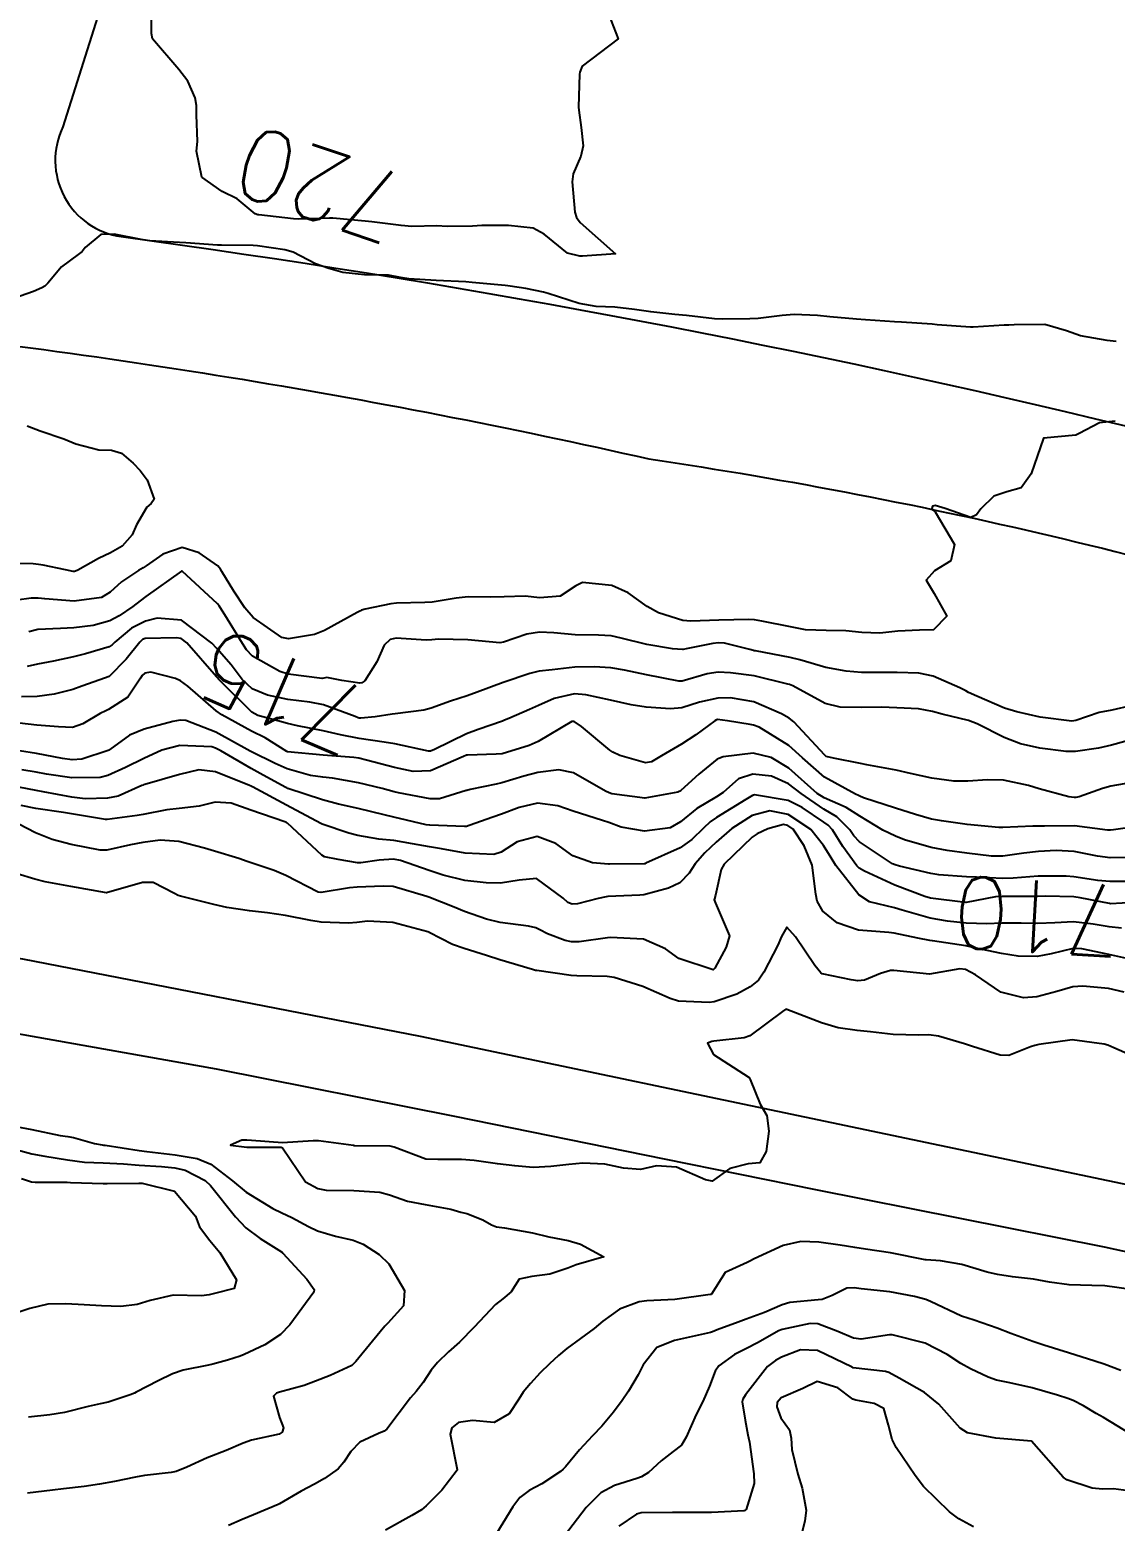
# Model space of a CAD drawing. Header units: metres. Extents: x 292545 to 299085, y 7450245 to 7463078.
# Drawn here: x 292687.1 to 292747.6, y 7462828 to 7462911.2 of the extents above; entities that cross this region are included whole.
import ezdxf
from ezdxf.enums import TextEntityAlignment as Align

# ---------------------------------------------------------------- set-up
doc = ezdxf.new("R2010")
doc.units = ezdxf.units.M
for name, color, linetype in [('Cotas', 45, 'Continuous'), ('Curvas de Nivel 1m', 11, 'Continuous'), ('Curvas de Nivel 5m', 15, 'Continuous'), ('Linha Férrea', 20, 'Continuous'), ('Vias Primárias', 230, 'Continuous')]:
    doc.layers.add(name, color=color, linetype=linetype)
doc.styles.add('Style-STANDARD', font='STANDARD.shx')

msp = doc.modelspace()

# ---------------------------------------------------------------- linework, layer by layer
at = {"layer": 'Curvas de Nivel 1m', "flags": 128}
for points, elevation in [([(292747.707, 7462893.829), (292747.197, 7462893.887), (292745.71, 7462894.154), (292744.927, 7462894.428), (292743.716, 7462894.776), (292742.016, 7462894.766), (292741.716, 7462894.743), (292741.451, 7462894.739), (292739.715, 7462894.636), (292739.57, 7462894.636), (292737.717, 7462894.766), (292737.436, 7462894.795), (292735.719, 7462894.914), (292735.325, 7462894.937), (292733.72, 7462895.041), (292733.214, 7462895.071), (292731.722, 7462895.205), (292731.023, 7462895.291), (292729.724, 7462895.343), (292729.057, 7462895.282), (292727.72, 7462895.124), (292727.259, 7462895.095), (292725.719, 7462895.082), (292725.277, 7462895.107), (292723.722, 7462895.292), (292723.06, 7462895.349), (292721.725, 7462895.491), (292720.815, 7462895.625), (292719.728, 7462895.742), (292718.673, 7462895.796), (292717.731, 7462895.95), (292716.002, 7462896.504), (292715.74, 7462896.589), (292714.748, 7462896.785), (292713.874, 7462896.928), (292713.744, 7462896.941), (292713.593, 7462896.953), (292711.746, 7462897.13), (292711.41, 7462897.16), (292709.747, 7462897.238), (292708.216, 7462897.331), (292707.748, 7462897.412), (292707.093, 7462897.533), (292705.75, 7462897.557), (292704.528, 7462897.686), (292703.753, 7462897.912), (292703.005, 7462898.171), (292701.762, 7462898.82), (292701.304, 7462898.945), (292699.766, 7462899.177), (292699.534, 7462899.196), (292697.766, 7462899.207), (292697.54, 7462899.219), (292695.768, 7462899.346), (292695.426, 7462899.355), (292693.769, 7462899.451), (292693.274, 7462899.534), (292691.774, 7462899.821), (292691.035, 7462899.807), (292690.152, 7462899.076), (292689.986, 7462898.852), (292689.759, 7462898.691), (292688.835, 7462898.007), (292688.062, 7462897.097), (292687.909, 7462896.93), (292687.74, 7462896.826), (292687.263, 7462896.632), (292685.733, 7462896.089)], 719), ([(292747.653, 7462889.393), (292746.764, 7462889.297), (292745.646, 7462888.702), (292745.454, 7462888.613), (292743.643, 7462888.44), (292742.956, 7462886.45), (292742.397, 7462885.672), (292741.607, 7462885.433), (292740.875, 7462885.206), (292740.142, 7462884.485), (292739.914, 7462884.163), (292739.588, 7462884.012), (292738.155, 7462884.504), (292737.595, 7462884.677), (292737.459, 7462884.648), (292737.417, 7462884.513), (292737.496, 7462884.416), (292737.591, 7462884.325), (292738.68, 7462882.499), (292738.468, 7462881.597), (292737.558, 7462881.038), (292737.091, 7462880.517), (292737.542, 7462879.773), (292738.258, 7462878.503), (292737.515, 7462877.73), (292736.717, 7462877.724), (292735.514, 7462877.666), (292734.504, 7462877.56), (292733.513, 7462877.582), (292732.615, 7462877.674), (292731.514, 7462877.701), (292730.369, 7462877.747), (292729.516, 7462877.898), (292727.928, 7462878.217), (292727.52, 7462878.293), (292727.207, 7462878.321), (292725.519, 7462878.272), (292723.969, 7462878.225), (292723.519, 7462878.267), (292722.156, 7462878.694), (292721.528, 7462879.042), (292720.458, 7462879.797), (292719.545, 7462880.214), (292717.922, 7462880.372), (292717.545, 7462880.189), (292716.669, 7462879.626), (292715.534, 7462879.524), (292714.71, 7462879.614), (292713.535, 7462879.581), (292712.781, 7462879.56), (292711.534, 7462879.586), (292710.856, 7462879.508), (292709.53, 7462879.292), (292709.117, 7462879.267), (292707.528, 7462879.222), (292707.216, 7462879.185), (292705.787, 7462878.887), (292705.579, 7462878.833), (292705.522, 7462878.808), (292705.331, 7462878.703), (292703.511, 7462877.697), (292702.959, 7462877.475), (292701.506, 7462877.227), (292701.136, 7462877.316), (292699.525, 7462878.436), (292699.069, 7462878.967), (292698.46, 7462879.894), (292697.788, 7462880.986), (292697.701, 7462881.134), (292697.556, 7462881.305), (292696.525, 7462882.039), (292695.566, 7462882.327), (292694.496, 7462881.959), (292693.556, 7462881.313), (292693.394, 7462881.202), (292693.134, 7462881.044), (292692.181, 7462880.419), (292691.541, 7462879.832), (292691.06, 7462879.543), (292689.536, 7462879.343), (292687.9, 7462879.468), (292687.537, 7462879.514), (292687.139, 7462879.512), (292685.535, 7462879.292)], 718), ([(292686.92, 7462889.117), (292687.64, 7462888.854), (292688.954, 7462888.408), (292689.633, 7462888.114), (292690.907, 7462887.79), (292691.63, 7462887.774), (292692.186, 7462887.609), (292692.838, 7462887.042), (292693.222, 7462886.639), (292693.614, 7462886.111), (292694.009, 7462885.026), (292693.831, 7462884.797), (292693.596, 7462884.584), (292693.019, 7462883.608), (292692.777, 7462883.048), (292692.216, 7462882.404), (292691.563, 7462882.028), (292690.899, 7462881.727), (292689.745, 7462881.078), (292689.62, 7462881.012), (292689.552, 7462880.996), (292689.475, 7462881.004), (292689.056, 7462881.087), (292687.799, 7462881.35), (292687.556, 7462881.384), (292687.255, 7462881.414), (292685.556, 7462881.455)], 719), ([(292748.595, 7462873.514), (292747.461, 7462873.25), (292746.751, 7462873.116), (292745.455, 7462872.672), (292745.237, 7462872.641), (292743.457, 7462872.863), (292742.158, 7462873.158), (292741.462, 7462873.362), (292739.921, 7462874.033), (292739.47, 7462874.246), (292739.305, 7462874.327), (292738.972, 7462874.498), (292737.482, 7462875.155), (292736.687, 7462875.326), (292735.485, 7462875.359), (292734.682, 7462875.351), (292733.485, 7462875.359), (292732.625, 7462875.434), (292731.489, 7462875.645), (292730.044, 7462876.055), (292729.497, 7462876.201), (292727.568, 7462876.563), (292727.502, 7462876.575), (292727.455, 7462876.583), (292727.259, 7462876.634), (292725.837, 7462876.986), (292725.506, 7462877.012), (292725.189, 7462876.981), (292723.703, 7462876.678), (292723.542, 7462876.64), (292723.502, 7462876.635), (292722.94, 7462876.686), (292721.505, 7462876.916), (292720.068, 7462877.281), (292719.51, 7462877.397), (292718.805, 7462877.442), (292717.51, 7462877.459), (292716.306, 7462877.563), (292715.511, 7462877.605), (292714.805, 7462877.492), (292713.505, 7462877.048), (292713.291, 7462877.017), (292711.507, 7462877.186), (292709.873, 7462877.211), (292709.506, 7462877.177), (292709.189, 7462877.17), (292707.507, 7462877.273), (292707.18, 7462877.199), (292706.852, 7462876.877), (292706.431, 7462875.943), (292705.764, 7462874.887), (292705.592, 7462874.779), (292705.481, 7462874.766), (292704.479, 7462874.905), (292703.636, 7462875.069), (292703.484, 7462875.036), (292703.378, 7462875.027), (292701.486, 7462875.272), (292701.012, 7462875.42), (292699.496, 7462876.265), (292699.16, 7462876.625), (292698.926, 7462876.969), (292697.942, 7462878.568), (292697.684, 7462878.988), (292697.624, 7462879.079), (292697.535, 7462879.192), (292695.576, 7462881.01), (292695.553, 7462881.018), (292695.528, 7462881.01), (292693.538, 7462879.597), (292693.224, 7462879.355), (292692.822, 7462879.047), (292692.054, 7462878.526), (292691.521, 7462878.237), (292690.605, 7462877.981), (292689.514, 7462877.85), (292688.784, 7462877.821), (292687.513, 7462877.75), (292687.001, 7462877.625)], 717), ([(292748.724, 7462871.659), (292747.442, 7462871.309), (292746.709, 7462871.139), (292745.438, 7462870.951), (292744.918, 7462870.945), (292743.44, 7462871.136), (292742.367, 7462871.381), (292741.445, 7462871.72), (292739.941, 7462872.485), (292739.455, 7462872.68), (292737.983, 7462873.037), (292737.46, 7462873.185), (292736.665, 7462873.323), (292735.461, 7462873.392), (292734.598, 7462873.413), (292733.461, 7462873.399), (292732.3, 7462873.416), (292731.463, 7462873.634), (292729.659, 7462874.608), (292729.474, 7462874.681), (292729.372, 7462874.714), (292727.488, 7462875.167), (292726.181, 7462875.341), (292725.49, 7462875.375), (292724.868, 7462875.287), (292723.485, 7462874.875), (292723.3, 7462874.867), (292721.488, 7462875.221), (292720.258, 7462875.486), (292719.492, 7462875.613), (292718.556, 7462875.675), (292717.492, 7462875.649), (292716.225, 7462875.504), (292715.489, 7462875.422), (292714.968, 7462875.306), (292713.483, 7462874.8), (292712.029, 7462874.26), (292711.471, 7462874.056), (292710.537, 7462873.764), (292709.461, 7462873.364), (292709.055, 7462873.258), (292707.456, 7462873.057), (292707.294, 7462873.033), (292706.336, 7462872.881), (292705.538, 7462872.804), (292705.452, 7462872.811), (292705.385, 7462872.824), (292705.217, 7462872.894), (292703.462, 7462873.545), (292702.692, 7462873.7), (292701.467, 7462873.852), (292700.335, 7462874.087), (292699.475, 7462874.448), (292698.918, 7462874.968), (292698.306, 7462875.792), (292697.5, 7462876.696), (292697.218, 7462876.993), (292695.522, 7462878.276), (292694.168, 7462878.385), (292693.521, 7462878.218), (292692.73, 7462877.833), (292691.812, 7462877.057), (292691.66, 7462876.899), (292691.5, 7462876.787), (292690.166, 7462876.403), (292689.494, 7462876.23), (292688.391, 7462875.996), (292687.49, 7462875.814), (292686.919, 7462875.685)], 716), ([(292749.387, 7462866.826), (292747.563, 7462866.576), (292747.384, 7462866.558), (292747.223, 7462866.563), (292745.387, 7462866.791), (292743.711, 7462866.77), (292743.386, 7462866.771), (292743.053, 7462866.787), (292741.385, 7462866.704), (292741.156, 7462866.702), (292739.387, 7462866.863), (292737.945, 7462867.068), (292737.389, 7462867.176), (292736.497, 7462867.424), (292735.395, 7462867.79), (292733.607, 7462868.352), (292733.402, 7462868.453), (292733.328, 7462868.487), (292733.15, 7462868.564), (292731.417, 7462869.515), (292730.2, 7462870.602), (292729.44, 7462871.275), (292727.78, 7462872.296), (292727.451, 7462872.41), (292727.265, 7462872.447), (292726.012, 7462872.652), (292725.454, 7462872.725), (292725.396, 7462872.718), (292725.299, 7462872.662), (292724.243, 7462871.874), (292723.44, 7462871.348), (292722.327, 7462870.697), (292721.763, 7462870.37), (292721.427, 7462870.31), (292720.006, 7462870.724), (292719.613, 7462870.906), (292719.436, 7462871.025), (292717.859, 7462872.336), (292717.452, 7462872.63), (292717.315, 7462872.616), (292715.44, 7462871.505), (292714.94, 7462871.283), (292713.433, 7462870.816), (292713.417, 7462870.816), (292713.09, 7462870.803), (292711.502, 7462870.749), (292711.432, 7462870.739), (292711.273, 7462870.664), (292709.423, 7462869.87), (292708.461, 7462869.822), (292707.425, 7462870.056), (292705.848, 7462870.466), (292705.43, 7462870.573), (292705.148, 7462870.612), (292703.431, 7462870.742), (292701.445, 7462870.928), (292701.411, 7462870.94), (292700.194, 7462871.712), (292699.444, 7462872.083), (292697.775, 7462872.987), (292697.456, 7462873.219), (292695.883, 7462874.6), (292695.481, 7462874.889), (292695.202, 7462875.014), (292693.818, 7462875.367), (292693.486, 7462875.323), (292693.33, 7462875.196), (292693.233, 7462875.042), (292692.542, 7462873.975), (292691.456, 7462873.287), (292691.298, 7462873.219), (292690.986, 7462873.065), (292690.025, 7462872.496), (292689.445, 7462872.293), (292688.67, 7462872.317), (292687.446, 7462872.416), (292686.002, 7462872.577)], 714), ([(292748.714, 7462865.028), (292747.362, 7462865.011), (292746.667, 7462865.104), (292745.367, 7462865.361), (292744.361, 7462865.423), (292743.372, 7462865.369), (292742.553, 7462865.276), (292741.369, 7462865.112), (292740.739, 7462865.106), (292739.371, 7462865.278), (292738.279, 7462865.413), (292737.374, 7462865.587), (292735.889, 7462866.024), (292735.38, 7462866.218), (292734.681, 7462866.547), (292733.391, 7462867.338), (292732.637, 7462867.813), (292731.401, 7462868.356), (292731.022, 7462868.594), (292729.424, 7462870.008), (292728.442, 7462870.62), (292727.435, 7462870.863), (292725.762, 7462870.655), (292725.525, 7462870.565), (292725.431, 7462870.511), (292724.413, 7462869.675), (292723.404, 7462868.77), (292723.354, 7462868.731), (292723.233, 7462868.683), (292721.399, 7462868.34), (292719.547, 7462868.583), (292719.402, 7462868.635), (292719.205, 7462868.732), (292717.418, 7462869.753), (292716.591, 7462869.929), (292715.423, 7462869.779), (292714.637, 7462869.571), (292713.417, 7462869.195), (292713.102, 7462869.117), (292711.644, 7462868.818), (292711.458, 7462868.774), (292711.412, 7462868.762), (292709.937, 7462868.31), (292709.405, 7462868.297), (292707.641, 7462868.637), (292707.41, 7462868.69), (292706.725, 7462868.877), (292705.416, 7462869.195), (292703.958, 7462869.452), (292703.419, 7462869.509), (292702.735, 7462869.612), (292701.423, 7462869.986), (292700.753, 7462870.277), (292699.433, 7462870.934), (292699.366, 7462870.971), (292697.443, 7462872.018), (292695.78, 7462872.677), (292695.45, 7462872.705), (292695.046, 7462872.613), (292693.445, 7462872.201), (292692.634, 7462871.855), (292691.531, 7462871.059), (292691.471, 7462871.021), (292691.432, 7462871.004), (292689.975, 7462870.527), (292689.427, 7462870.482), (292688.896, 7462870.557), (292687.43, 7462870.828), (292685.543, 7462871.129)], 713), ([(292748.657, 7462863.691), (292747.346, 7462863.682), (292746.689, 7462863.75), (292745.348, 7462863.952), (292744.912, 7462863.99), (292743.356, 7462863.985), (292741.95, 7462863.868), (292741.354, 7462863.859), (292739.91, 7462863.929), (292739.355, 7462863.942), (292737.811, 7462864.058), (292737.357, 7462864.135), (292735.608, 7462864.538), (292735.364, 7462864.616), (292735.221, 7462864.685), (292733.376, 7462865.903), (292733.058, 7462866.244), (292732.835, 7462866.568), (292732.109, 7462867.298), (292731.394, 7462867.733), (292730.123, 7462868.603), (292729.411, 7462869.135), (292728.469, 7462869.568), (292727.419, 7462869.686), (292726.63, 7462869.426), (292725.757, 7462868.655), (292725.4, 7462868.408), (292724.304, 7462867.761), (292723.386, 7462867.02), (292722.806, 7462866.689), (292721.381, 7462866.492), (292720.073, 7462866.723), (292719.385, 7462866.975), (292719.023, 7462867.097), (292717.392, 7462867.615), (292716.546, 7462867.914), (292715.402, 7462868.06), (292714.371, 7462867.817), (292713.393, 7462867.452), (292712.909, 7462867.286), (292711.591, 7462866.818), (292711.438, 7462866.764), (292711.382, 7462866.761), (292711.328, 7462866.767), (292709.383, 7462866.828), (292709.196, 7462866.852), (292707.389, 7462867.277), (292706.852, 7462867.414), (292705.396, 7462867.767), (292704.297, 7462868.009), (292703.403, 7462868.25), (292701.465, 7462868.887), (292701.412, 7462868.911), (292701.357, 7462868.941), (292700.09, 7462869.631), (292699.423, 7462869.997), (292697.718, 7462870.987), (292697.434, 7462871.139), (292697.214, 7462871.214), (292695.436, 7462871.275), (292694.434, 7462871.025), (292693.428, 7462870.562), (292692.413, 7462870.06), (292691.418, 7462869.606), (292690.986, 7462869.496), (292689.417, 7462869.47), (292687.998, 7462869.681), (292687.42, 7462869.794), (292686.608, 7462869.931)], 712), ([(292749.335, 7462862.554), (292747.385, 7462862.451), (292747.333, 7462862.454), (292745.703, 7462862.783), (292745.337, 7462862.826), (292743.758, 7462862.864), (292743.339, 7462862.859), (292742.949, 7462862.844), (292741.339, 7462862.854), (292740.977, 7462862.835), (292739.333, 7462862.522), (292739.302, 7462862.522), (292737.337, 7462862.766), (292737.017, 7462862.844), (292735.347, 7462863.492), (292733.651, 7462864.265), (292733.361, 7462864.426), (292733.229, 7462864.562), (292732.444, 7462865.644), (292731.861, 7462866.583), (292731.627, 7462866.828), (292731.387, 7462866.993), (292730.177, 7462867.821), (292729.399, 7462868.211), (292727.51, 7462868.521), (292727.402, 7462868.5), (292727.032, 7462868.268), (292725.389, 7462867.255), (292725.037, 7462867.013), (292724.659, 7462866.667), (292724.021, 7462866.029), (292723.372, 7462865.563), (292721.45, 7462864.709), (292721.387, 7462864.685), (292721.362, 7462864.677), (292719.43, 7462864.661), (292719.362, 7462864.661), (292718.474, 7462864.739), (292717.367, 7462865.118), (292716.423, 7462865.814), (292715.377, 7462866.211), (292714.265, 7462865.9), (292713.368, 7462865.328), (292712.971, 7462865.2), (292711.367, 7462865.273), (292710.048, 7462865.518), (292709.371, 7462865.632), (292708.43, 7462865.802), (292707.374, 7462865.983), (292706.553, 7462866.061), (292705.377, 7462866.258), (292704.876, 7462866.396), (292703.383, 7462866.883), (292703.308, 7462866.921), (292701.398, 7462867.949), (292699.495, 7462868.969), (292699.439, 7462868.996), (292699.413, 7462869.012), (292699.332, 7462869.053), (292697.421, 7462869.816), (292696.501, 7462869.921), (292695.419, 7462869.663), (292693.484, 7462869.109), (292693.413, 7462869.084), (292693.385, 7462869.069), (292693.323, 7462869.041), (292691.996, 7462868.462), (292691.402, 7462868.34), (292690.16, 7462868.314), (292689.403, 7462868.403), (292687.812, 7462868.698), (292687.408, 7462868.778), (292685.573, 7462869.128)], 711), ([(292748.305, 7462859.383), (292747.301, 7462859.617), (292745.789, 7462859.931), (292745.306, 7462859.943), (292744.078, 7462859.661), (292743.299, 7462859.503), (292742.232, 7462859.527), (292741.301, 7462859.67), (292739.801, 7462859.989), (292739.307, 7462860.095), (292737.453, 7462860.375), (292737.311, 7462860.397), (292736.639, 7462860.527), (292735.316, 7462860.8), (292735.019, 7462860.839), (292733.317, 7462860.978), (292732.121, 7462861.378), (292731.327, 7462862.033), (292731.008, 7462862.593), (292730.942, 7462862.991), (292730.726, 7462864.596), (292730.294, 7462865.68), (292729.675, 7462866.607), (292729.385, 7462866.825), (292729.135, 7462866.863), (292728.263, 7462866.621), (292727.656, 7462866.351), (292727.378, 7462866.167), (292725.824, 7462864.653), (292725.655, 7462864.361), (292725.337, 7462862.931), (292725.279, 7462862.716), (292725.269, 7462862.661), (292725.331, 7462862.479), (292726.119, 7462860.652), (292725.942, 7462860.018), (292725.295, 7462858.844), (292725.203, 7462858.752), (292723.3, 7462859.396), (292722.547, 7462859.933), (292721.31, 7462860.463), (292719.48, 7462860.56), (292719.311, 7462860.544), (292717.724, 7462860.331), (292717.309, 7462860.323), (292716.948, 7462860.394), (292715.964, 7462860.77), (292715.531, 7462860.993), (292715.316, 7462861.102), (292714.898, 7462861.203), (292713.319, 7462861.406), (292712.549, 7462861.579), (292711.325, 7462862.013), (292710.748, 7462862.25), (292709.333, 7462862.813), (292709.229, 7462862.851), (292707.341, 7462863.403), (292706.784, 7462863.436), (292705.34, 7462863.365), (292704.909, 7462863.335), (292703.335, 7462863.069), (292703.166, 7462863.091), (292701.354, 7462864.026), (292700.706, 7462864.299), (292699.361, 7462864.76), (292699.203, 7462864.814), (292698.731, 7462864.976), (292697.367, 7462865.39), (292696.816, 7462865.548), (292695.372, 7462865.929), (292694.341, 7462865.994), (292693.371, 7462865.875), (292692.683, 7462865.733), (292691.367, 7462865.441), (292690.996, 7462865.434), (292689.37, 7462865.753), (292688.305, 7462866.028), (292687.376, 7462866.401), (292685.987, 7462867.124)], 709), ([(292748.149, 7462857.517), (292747.276, 7462857.719), (292745.839, 7462857.853), (292745.277, 7462857.813), (292744.394, 7462857.553), (292743.271, 7462857.251), (292742.536, 7462857.192), (292741.273, 7462857.507), (292739.853, 7462858.484), (292739.287, 7462858.775), (292738.968, 7462858.815), (292737.283, 7462858.52), (292735.286, 7462858.725), (292735.108, 7462858.719), (292734.541, 7462858.547), (292733.653, 7462858.183), (292733.279, 7462858.143), (292732.92, 7462858.206), (292731.292, 7462858.535), (292731.209, 7462858.591), (292730.887, 7462859.004), (292729.811, 7462860.605), (292729.318, 7462861.134), (292729.031, 7462860.614), (292728.823, 7462860.132), (292728.031, 7462858.629), (292727.733, 7462858.187), (292727.28, 7462857.803), (292726.53, 7462857.392), (292725.268, 7462856.977), (292724.986, 7462856.944), (292723.268, 7462857.014), (292722.804, 7462857.153), (292721.28, 7462857.838), (292719.681, 7462858.332), (292719.288, 7462858.389), (292717.605, 7462858.43), (292717.288, 7462858.449), (292715.356, 7462858.715), (292715.292, 7462858.73), (292715.114, 7462858.782), (292713.298, 7462859.315), (292712.557, 7462859.551), (292711.304, 7462859.942), (292710.655, 7462860.179), (292709.35, 7462860.849), (292709.327, 7462860.864), (292709.281, 7462860.882), (292707.318, 7462861.402), (292705.909, 7462861.482), (292705.318, 7462861.405), (292704.858, 7462861.364), (292703.318, 7462861.419), (292702.742, 7462861.506), (292701.326, 7462861.799), (292700.338, 7462861.944), (292699.329, 7462862.044), (292698.067, 7462862.248), (292697.334, 7462862.412), (292695.483, 7462862.866), (292695.341, 7462862.909), (292695.143, 7462863.013), (292693.953, 7462863.635), (292693.349, 7462863.643), (292691.343, 7462863.06), (292689.346, 7462863.418), (292687.912, 7462863.665), (292687.35, 7462863.824), (292686.352, 7462864.121)], 708), ([(292749.232, 7462853.674), (292747.568, 7462854.397), (292747.244, 7462854.551), (292747.03, 7462854.617), (292745.247, 7462854.852), (292743.387, 7462854.591), (292743.244, 7462854.56), (292743.157, 7462854.537), (292742.926, 7462854.453), (292741.721, 7462853.979), (292741.236, 7462853.991), (292739.681, 7462854.486), (292739.244, 7462854.635), (292737.79, 7462855.053), (292737.249, 7462855.129), (292736.661, 7462855.114), (292735.249, 7462855.155), (292733.987, 7462855.295), (292733.251, 7462855.364), (292732.194, 7462855.517), (292731.255, 7462855.794), (292729.322, 7462856.549), (292729.262, 7462856.555), (292729.081, 7462856.433), (292727.247, 7462855.081), (292726.934, 7462854.956), (292725.244, 7462854.775), (292725.142, 7462854.763), (292724.9, 7462854.663), (292725.233, 7462854.027), (292726.907, 7462852.953), (292727.215, 7462852.751), (292727.279, 7462852.639), (292727.837, 7462851.268), (292728.201, 7462850.625), (292728.321, 7462849.76), (292728.173, 7462848.625), (292727.815, 7462847.978), (292727.162, 7462847.937), (292726.142, 7462847.666), (292725.147, 7462846.955), (292724.771, 7462847.041), (292723.159, 7462847.735), (292722.042, 7462847.815), (292721.156, 7462847.607), (292720.195, 7462847.682), (292719.161, 7462847.917), (292717.937, 7462847.973), (292717.16, 7462847.9), (292716.153, 7462847.775), (292715.157, 7462847.732), (292714.137, 7462847.812), (292713.16, 7462847.939), (292711.875, 7462848.107), (292711.163, 7462848.177), (292709.837, 7462848.17), (292709.163, 7462848.2), (292707.398, 7462848.868), (292707.173, 7462848.914), (292705.214, 7462848.94), (292705.173, 7462848.94), (292705.123, 7462848.951), (292703.176, 7462849.211), (292702.888, 7462849.211), (292701.175, 7462849.101), (292699.434, 7462849.224), (292699.176, 7462849.254), (292698.905, 7462849.244), (292698.26, 7462848.979), (292699.172, 7462848.868), (292701.093, 7462848.862), (292701.172, 7462848.832), (292702.444, 7462846.927), (292703.147, 7462846.545), (292703.608, 7462846.454), (292705.146, 7462846.447), (292706.601, 7462846.342), (292707.136, 7462846.192), (292708.154, 7462845.838), (292709.131, 7462845.654), (292710.572, 7462845.392), (292711.127, 7462845.241), (292711.45, 7462845.149), (292712.349, 7462844.812), (292712.843, 7462844.527), (292713.119, 7462844.411), (292713.552, 7462844.363), (292715.116, 7462844.074), (292716.031, 7462843.854), (292717.112, 7462843.643), (292717.808, 7462843.448), (292719.103, 7462842.73), (292717.561, 7462842.288), (292717.093, 7462842.113), (292716.087, 7462841.771), (292715.086, 7462841.638), (292714.386, 7462841.485), (292713.928, 7462840.791), (292713.474, 7462840.391), (292713.066, 7462840.081), (292711.86, 7462838.818), (292711.044, 7462837.971), (292710.44, 7462837.434), (292709.818, 7462836.842), (292709.465, 7462836.407), (292709.016, 7462835.73), (292708.636, 7462835.226), (292708.32, 7462834.86), (292706.985, 7462833.115), (292706.851, 7462833.014), (292706.535, 7462832.884), (292705.487, 7462832.386), (292704.973, 7462831.875), (292704.593, 7462831.277), (292704.267, 7462830.907), (292703.504, 7462830.365), (292702.95, 7462830.047), (292702.214, 7462829.661), (292701.003, 7462828.949), (292700.933, 7462828.915), (292699.555, 7462828.335), (292698.924, 7462828.08), (292698.149, 7462827.749)], 707), ([(292686.28, 7462850.021), (292687.18, 7462849.844), (292688.763, 7462849.508), (292689.177, 7462849.451), (292689.495, 7462849.404), (292690.676, 7462849.067), (292691.097, 7462848.986), (292691.172, 7462848.98), (292691.26, 7462848.972), (292693.169, 7462848.669), (292693.589, 7462848.616), (292695.167, 7462848.438), (292696.397, 7462848.233), (292697.162, 7462847.906), (292698.379, 7462846.978), (292699.144, 7462846.356), (292700.636, 7462845.442), (292701.127, 7462845.202), (292701.687, 7462844.934), (292702.621, 7462844.431), (292703.116, 7462844.193), (292704.129, 7462843.894), (292705.111, 7462843.663), (292705.671, 7462843.454), (292706.56, 7462842.878), (292707.095, 7462842.354), (292707.976, 7462840.861), (292707.916, 7462840.01), (292707.055, 7462839.035), (292706.882, 7462838.873), (292706.191, 7462838.03), (292705.264, 7462836.897), (292705.152, 7462836.778), (292705.03, 7462836.679), (292703.821, 7462836.112), (292703.016, 7462835.804), (292702.38, 7462835.562), (292701.007, 7462835.189), (292700.826, 7462835.131), (292700.663, 7462834.953), (292700.991, 7462833.764), (292701.231, 7462833.192), (292701.156, 7462832.947), (292700.982, 7462832.848), (292699.437, 7462832.507), (292698.977, 7462832.342), (292698.031, 7462831.92), (292696.968, 7462831.51), (292695.836, 7462831.007), (292695.228, 7462830.747), (292694.958, 7462830.695), (292693.463, 7462830.527), (292692.954, 7462830.433), (292691.796, 7462830.206), (292690.948, 7462830.05), (292690.103, 7462829.921), (292688.943, 7462829.791), (292688.327, 7462829.711), (292686.939, 7462829.539)], 708), ([(292685.316, 7462848.984), (292687.167, 7462848.49), (292687.906, 7462848.362), (292689.164, 7462848.16), (292690.115, 7462848.029), (292691.162, 7462847.98), (292692.288, 7462847.923), (292693.161, 7462847.854), (292694.411, 7462847.777), (292695.16, 7462847.713), (292695.73, 7462847.583), (292696.85, 7462846.995), (292697.149, 7462846.725), (292698.539, 7462844.976), (292699.117, 7462844.364), (292699.915, 7462843.762), (292701.104, 7462843.016), (292701.147, 7462842.993), (292701.195, 7462842.949), (292702.519, 7462841.491), (292702.929, 7462840.922), (292702.915, 7462840.766), (292701.569, 7462838.942), (292701.047, 7462838.403), (292700.176, 7462837.824), (292699.036, 7462837.283), (292698.811, 7462837.196), (292698.104, 7462836.979), (292697.27, 7462836.747), (292697.028, 7462836.694), (292695.622, 7462836.413), (292695.021, 7462836.199), (292694.233, 7462835.809), (292693.005, 7462835.178), (292692.909, 7462835.136), (292692.66, 7462835.043), (292691.432, 7462834.622), (292690.998, 7462834.526), (292690.311, 7462834.385), (292688.993, 7462834.054), (292688.174, 7462833.915), (292686.99, 7462833.798)], 709), ([(292748.547, 7462840.916), (292747.08, 7462841.114), (292746.347, 7462841.141), (292745.081, 7462841.183), (292743.976, 7462841.331), (292743.083, 7462841.496), (292741.919, 7462841.627), (292741.086, 7462841.746), (292740.496, 7462841.888), (292739.091, 7462842.314), (292737.901, 7462842.512), (292737.094, 7462842.566), (292737.042, 7462842.572), (292735.099, 7462842.953), (292733.714, 7462843.166), (292733.11, 7462843.253), (292732.305, 7462843.384), (292731.113, 7462843.562), (292730.109, 7462843.604), (292729.111, 7462843.37), (292727.499, 7462842.634), (292727.25, 7462842.489), (292727.1, 7462842.419), (292725.883, 7462841.86), (292725.116, 7462840.66), (292725.088, 7462840.645), (292725.073, 7462840.637), (292725.047, 7462840.634), (292723.069, 7462840.348), (292721.501, 7462840.274), (292721.068, 7462840.233), (292719.973, 7462839.811), (292719.057, 7462839.139), (292718.561, 7462838.737), (292717.042, 7462837.63), (292716.574, 7462837.228), (292716.076, 7462836.77), (292715.544, 7462836.256), (292715.016, 7462835.677), (292714.607, 7462835.186), (292714.356, 7462834.786), (292713.813, 7462833.973), (292712.99, 7462833.496), (292711.768, 7462833.596), (292710.99, 7462833.489), (292710.623, 7462833.197), (292710.533, 7462832.834), (292710.909, 7462830.875), (292710.911, 7462830.83), (292710.067, 7462829.713), (292709.183, 7462828.847), (292709.058, 7462828.723), (292708.931, 7462828.622), (292708.378, 7462828.309), (292706.919, 7462827.472)], 706), ([(292748.523, 7462832.849), (292746.997, 7462833.773), (292746.594, 7462834.001), (292745.877, 7462834.417), (292745.302, 7462834.722), (292745.007, 7462834.836), (292744.426, 7462835.019), (292743.013, 7462835.432), (292741.766, 7462835.712), (292741.017, 7462835.86), (292740.558, 7462836.017), (292739.58, 7462836.492), (292739.027, 7462836.79), (292738.261, 7462837.281), (292737.044, 7462837.928), (292735.209, 7462838.38), (292735.05, 7462838.377), (292733.468, 7462838.142), (292733.047, 7462838.202), (292732.175, 7462838.579), (292731.057, 7462839.001), (292730.63, 7462839.022), (292729.054, 7462838.69), (292728.858, 7462838.613), (292727.723, 7462837.95), (292727.037, 7462837.606), (292726.392, 7462837.287), (292725.523, 7462836.655), (292725.321, 7462836.356), (292725.011, 7462835.517), (292724.631, 7462834.666), (292724.259, 7462833.935), (292723.707, 7462832.679), (292723.436, 7462832.224), (292722.971, 7462831.878), (292722.301, 7462831.358), (292721.606, 7462830.703), (292721.203, 7462830.455), (292720.95, 7462830.37), (292719.694, 7462829.974), (292718.941, 7462829.571), (292718.112, 7462828.742), (292716.917, 7462827.159)], 704), ([(292748.945, 7462829.595), (292747.56, 7462829.781), (292746.947, 7462829.772), (292746.367, 7462829.829), (292744.951, 7462830.287), (292744.738, 7462830.432), (292742.983, 7462832.45), (292740.984, 7462832.622), (292739.407, 7462832.913), (292738.99, 7462833.175), (292737.799, 7462834.512), (292737.009, 7462835.168), (292735.591, 7462835.96), (292735.02, 7462836.278), (292734.822, 7462836.344), (292733.023, 7462836.55), (292732.969, 7462836.571), (292731.037, 7462837.519), (292730.087, 7462837.55), (292729.031, 7462837.142), (292728.686, 7462836.957), (292728.244, 7462836.622), (292727.007, 7462835.035), (292726.859, 7462834.787), (292726.834, 7462834.642), (292726.993, 7462833.627), (292727.147, 7462832.8), (292727.184, 7462832.638), (292727.229, 7462832.388), (292727.482, 7462830.635), (292727.491, 7462830.091), (292727.049, 7462828.639), (292726.996, 7462828.575), (292726.932, 7462828.553), (292725.117, 7462828.472), (292724.931, 7462828.465), (292724.734, 7462828.466), (292722.931, 7462828.476), (292721.193, 7462828.444), (292720.93, 7462828.372), (292719.941, 7462827.702)], 703), ([(292739.744, 7462827.664), (292738.927, 7462828.114), (292738.394, 7462828.505), (292736.947, 7462829.923), (292736.485, 7462830.525), (292735.425, 7462832.087), (292735.199, 7462832.538), (292734.991, 7462833.345), (292734.728, 7462834.271), (292734.186, 7462834.552), (292733.167, 7462834.73), (292733.005, 7462834.802), (292732.165, 7462835.424), (292731.015, 7462835.772), (292730.216, 7462835.393), (292729.005, 7462834.86), (292728.772, 7462834.613), (292728.754, 7462834.368), (292728.994, 7462833.745), (292729.464, 7462833.089), (292729.555, 7462832.611), (292729.592, 7462831.993), (292729.925, 7462830.605), (292730.17, 7462829.827), (292730.397, 7462828.598), (292730.32, 7462827.992), (292729.978, 7462826.604)], 702)]:
    msp.add_lwpolyline(points, dxfattribs=dict(at, elevation=elevation))
at = {"layer": 'Curvas de Nivel 5m', "flags": 128}
for points, elevation in [([(292719.13, 7462912.732), (292719.903, 7462910.72), (292717.887, 7462909.196), (292717.768, 7462908.868), (292717.75, 7462908.751), (292717.696, 7462906.92), (292717.701, 7462906.752), (292717.848, 7462905.774), (292717.945, 7462904.748), (292717.827, 7462904.187), (292717.385, 7462903.187), (292717.338, 7462902.755), (292717.483, 7462901.058), (292717.57, 7462900.752), (292717.78, 7462900.479), (292719.763, 7462898.73), (292717.921, 7462898.589), (292717.761, 7462898.597), (292717.069, 7462898.757), (292715.774, 7462899.833), (292715.165, 7462900.168), (292713.778, 7462900.302), (292712.287, 7462900.306), (292711.777, 7462900.278), (292710.364, 7462900.254), (292709.785, 7462900.287), (292708.384, 7462900.26), (292707.784, 7462900.301), (292706.156, 7462900.518), (292705.788, 7462900.559), (292703.981, 7462900.717), (292703.79, 7462900.72), (292702.057, 7462900.668), (292701.789, 7462900.679), (292699.849, 7462900.902), (292699.792, 7462900.91), (292699.639, 7462900.962), (292698.628, 7462901.805), (292697.805, 7462902.201), (292696.666, 7462903.001), (292696.371, 7462904.461), (292696.43, 7462905.004), (292696.368, 7462906.492), (292696.358, 7462907.003), (292696.3, 7462907.436), (292695.876, 7462908.361), (292695.385, 7462909.015), (292693.908, 7462910.729), (292693.863, 7462911.031), (292693.852, 7462912.951)], 720), ([(292748.575, 7462869.223), (292747.412, 7462869.003), (292746.936, 7462868.879), (292745.63, 7462868.418), (292745.447, 7462868.375), (292745.402, 7462868.371), (292745.36, 7462868.378), (292745.068, 7462868.425), (292743.409, 7462868.872), (292742.814, 7462869.054), (292741.416, 7462869.338), (292740.525, 7462869.37), (292739.415, 7462869.298), (292738.633, 7462869.283), (292737.417, 7462869.458), (292736.225, 7462869.728), (292735.423, 7462869.896), (292733.785, 7462870.199), (292733.429, 7462870.269), (292731.919, 7462870.583), (292731.517, 7462870.672), (292731.434, 7462870.737), (292729.709, 7462872.607), (292729.455, 7462872.81), (292729.024, 7462873.05), (292727.469, 7462873.719), (292726.182, 7462873.939), (292725.472, 7462873.923), (292724.447, 7462873.692), (292723.464, 7462873.393), (292722.821, 7462873.328), (292721.464, 7462873.418), (292720.623, 7462873.555), (292719.469, 7462873.814), (292718.105, 7462874.112), (292717.474, 7462874.159), (292716.336, 7462873.901), (292715.464, 7462873.516), (292714.953, 7462873.293), (292713.807, 7462872.796), (292713.561, 7462872.69), (292713.451, 7462872.648), (292712.089, 7462872.171), (292711.444, 7462871.938), (292709.647, 7462871.059), (292709.434, 7462870.967), (292709.311, 7462870.974), (292707.438, 7462871.37), (292706.852, 7462871.463), (292705.441, 7462871.669), (292704.406, 7462871.869), (292703.445, 7462872.105), (292702.011, 7462872.371), (292701.449, 7462872.501), (292701.113, 7462872.609), (292699.794, 7462872.965), (292699.456, 7462873.149), (292697.597, 7462874.988), (292697.544, 7462875.05), (292697.484, 7462875.121), (292695.82, 7462877.007), (292695.506, 7462877.246), (292695.225, 7462877.297), (292693.506, 7462877.246), (292693.353, 7462877.194), (292693.199, 7462877.043), (292692.449, 7462876.095), (292691.484, 7462875.139), (292691.434, 7462875.11), (292691.281, 7462875.062), (292689.963, 7462874.588), (292689.473, 7462874.41), (292688.418, 7462874.147), (292687.467, 7462874.023), (292686.592, 7462873.993)], 715), ([(292748.008, 7462861.078), (292747.321, 7462861.159), (292746.425, 7462861.306), (292745.323, 7462861.432), (292744.274, 7462861.387), (292743.322, 7462861.341), (292742.409, 7462861.372), (292741.322, 7462861.365), (292740.477, 7462861.323), (292739.322, 7462861.365), (292738.288, 7462861.471), (292737.324, 7462861.647), (292735.767, 7462862.097), (292735.33, 7462862.222), (292733.927, 7462862.554), (292733.339, 7462862.939), (292732.063, 7462864.579), (292731.786, 7462865.003), (292731.374, 7462865.694), (292730.656, 7462866.597), (292729.391, 7462867.433), (292728.376, 7462867.637), (292727.39, 7462867.366), (292726.252, 7462866.647), (292725.375, 7462865.891), (292724.742, 7462865.294), (292724.205, 7462864.672), (292723.869, 7462864.161), (292723.347, 7462863.621), (292722.721, 7462863.311), (292721.337, 7462862.954), (292721.117, 7462862.932), (292719.335, 7462862.847), (292719.23, 7462862.836), (292718.792, 7462862.735), (292717.631, 7462862.446), (292717.33, 7462862.425), (292717.093, 7462862.516), (292716.83, 7462862.758), (292715.349, 7462863.859), (292714.378, 7462863.759), (292713.345, 7462863.591), (292712.539, 7462863.614), (292711.347, 7462863.754), (292710.144, 7462864.045), (292709.355, 7462864.303), (292707.756, 7462864.866), (292707.364, 7462864.932), (292706.556, 7462864.882), (292705.532, 7462864.726), (292705.36, 7462864.726), (292704.273, 7462864.911), (292703.516, 7462865.069), (292703.365, 7462865.154), (292701.456, 7462866.939), (292701.384, 7462866.988), (292701.3, 7462867.026), (292699.394, 7462867.68), (292698.311, 7462868.07), (292697.4, 7462868.122), (292696.508, 7462867.887), (292695.394, 7462867.762), (292694.718, 7462867.695), (292693.389, 7462867.434), (292693.058, 7462867.373), (292691.384, 7462867.157), (292691.288, 7462867.157), (292689.389, 7462867.47), (292688.937, 7462867.54), (292687.393, 7462867.77), (292686.58, 7462867.933)], 710), ([(292686.604, 7462847.115), (292687.15, 7462846.929), (292687.36, 7462846.898), (292689.15, 7462846.9), (292689.34, 7462846.897), (292691.15, 7462846.833), (292691.378, 7462846.829), (292693.15, 7462846.849), (292693.334, 7462846.854), (292695.144, 7462846.4), (292696.316, 7462845.002), (292696.539, 7462844.42), (292697.11, 7462843.654), (292697.678, 7462842.984), (292698.596, 7462841.459), (292698.466, 7462840.976), (292697.364, 7462840.693), (292697.069, 7462840.623), (292696.641, 7462840.569), (292695.069, 7462840.591), (292693.79, 7462840.309), (292693.063, 7462840.08), (292692.147, 7462839.969), (292691.067, 7462839.999), (292690.089, 7462840.053), (292689.068, 7462840.116), (292688.075, 7462840.093), (292687.064, 7462839.863), (292686.504, 7462839.672)], 710), ([(292747.964, 7462836.391), (292747.028, 7462836.754), (292746.522, 7462836.916), (292745.037, 7462837.384), (292743.673, 7462837.814), (292743.046, 7462838.02), (292741.819, 7462838.462), (292741.056, 7462838.763), (292739.771, 7462839.2), (292739.062, 7462839.436), (292737.345, 7462840.242), (292737.071, 7462840.358), (292736.448, 7462840.526), (292735.075, 7462840.777), (292733.474, 7462840.961), (292733.079, 7462841.007), (292732.668, 7462840.985), (292731.856, 7462840.582), (292731.292, 7462840.366), (292731.07, 7462840.342), (292729.49, 7462840.184), (292729.067, 7462840.06), (292728.069, 7462839.631), (292727.059, 7462839.253), (292726.606, 7462839.096), (292725.439, 7462838.656), (292725.162, 7462838.548), (292725.051, 7462838.512), (292723.553, 7462838.175), (292723.044, 7462838.069), (292722.068, 7462837.669), (292721.296, 7462836.707), (292721.213, 7462836.526), (292721.024, 7462836.145), (292720.486, 7462835.24), (292720.133, 7462834.719), (292719.651, 7462834.069), (292718.989, 7462833.293), (292718.465, 7462832.738), (292717.753, 7462831.966), (292716.957, 7462831.016), (292716.828, 7462830.888), (292716.678, 7462830.763), (292715.652, 7462830.067), (292714.942, 7462829.698), (292714.422, 7462829.301), (292714.017, 7462828.789), (292712.914, 7462826.956)], 705)]:
    msp.add_lwpolyline(points, dxfattribs=dict(at, elevation=elevation))
at = {"layer": 'Linha Férrea', "linetype": 'Continuous'}
for points in [[(292544.903, 7462881.516), (292558.055, 7462880.977), (292573.646, 7462879.65), (292595.204, 7462877.03), (292617.59, 7462873.35), (292636.894, 7462869.703), (292651.124, 7462867.047), (292659.7, 7462865.194), (292672.6, 7462861.543), (292686.661, 7462859.369), (292708.857, 7462855.051), (292757.78, 7462844.79)], [(292544.903, 7462877.114), (292551.747, 7462877.023), (292569.882, 7462875.75), (292590.517, 7462873.645), (292608.094, 7462870.973), (292631.524, 7462866.686), (292647.526, 7462863.648), (292656.503, 7462861.422), (292673.497, 7462857.755), (292686.357, 7462855.209), (292697.469, 7462853.226), (292710.772, 7462850.585), (292722.473, 7462848.203), (292730.924, 7462846.5), (292747.036, 7462843.289), (292766.804, 7462838.974)]]:
    msp.add_lwpolyline(points, dxfattribs=at)
at = {"layer": 'Vias Primárias'}
msp.add_lwpolyline([(292692.157, 7462899.686, -0.050718), (292799.626, 7462873.912, 0.319434), (292814.315, 7462875.905, 0.305243), (292815.122, 7462886.823, 0.060769), (292813.256, 7462890.44), (292804.463, 7462913.785), (292778.756, 7462979.479), (292780.398, 7462980.122), (292777.819, 7462986.712), (292771.663, 7463001.987), (292770.593, 7463001.556), (292762.054, 7463021.794), (292755.721, 7463037.517, 0.385725), (292736.586, 7463046.799, 0.313137), (292728.128, 7463036.323), (292703.247, 7462951.208), (292688.915, 7462905.818, 0.506864)], format="xyb", close=True, dxfattribs=at)
msp.add_lwpolyline([(292544.903, 7462919.12, 0.001269), (292549.523, 7462917.527, 0.039704), (292579.381, 7462910.015, -0.007847), (292624.076, 7462904.689, -0.004949), (292674.492, 7462894.949, -0.030952), (292721.622, 7462887.278, -0.044186), (292767.469, 7462876.32, -0.030651), (292808.376, 7462863.319, 0.000174), (292847.679, 7462849.03, 0.010271), (292930.683, 7462816.967, -0.027484), (292972.995, 7462800.572, 0.004585), (293015.428, 7462787.309, 0.058276), (293044.903, 7462779.523)], format="xyb", dxfattribs=at)

# ---------------------------------------------------------------- texts
at = {"layer": 'Cotas', "style": 'Style-STANDARD'}
for s, rotation, p in [('720', 161.17321, (292703.223, 7462902.593, 720)), ('715', 156.65082, (292701.154, 7462874.241, 715)), ('710', 176.65599, (292743.3, 7462861.745, 710))]:
    msp.add_text(s, height=4, rotation=rotation, dxfattribs=at).set_placement(p, align=Align.MIDDLE_CENTER)

doc.saveas('drawing.dxf')
